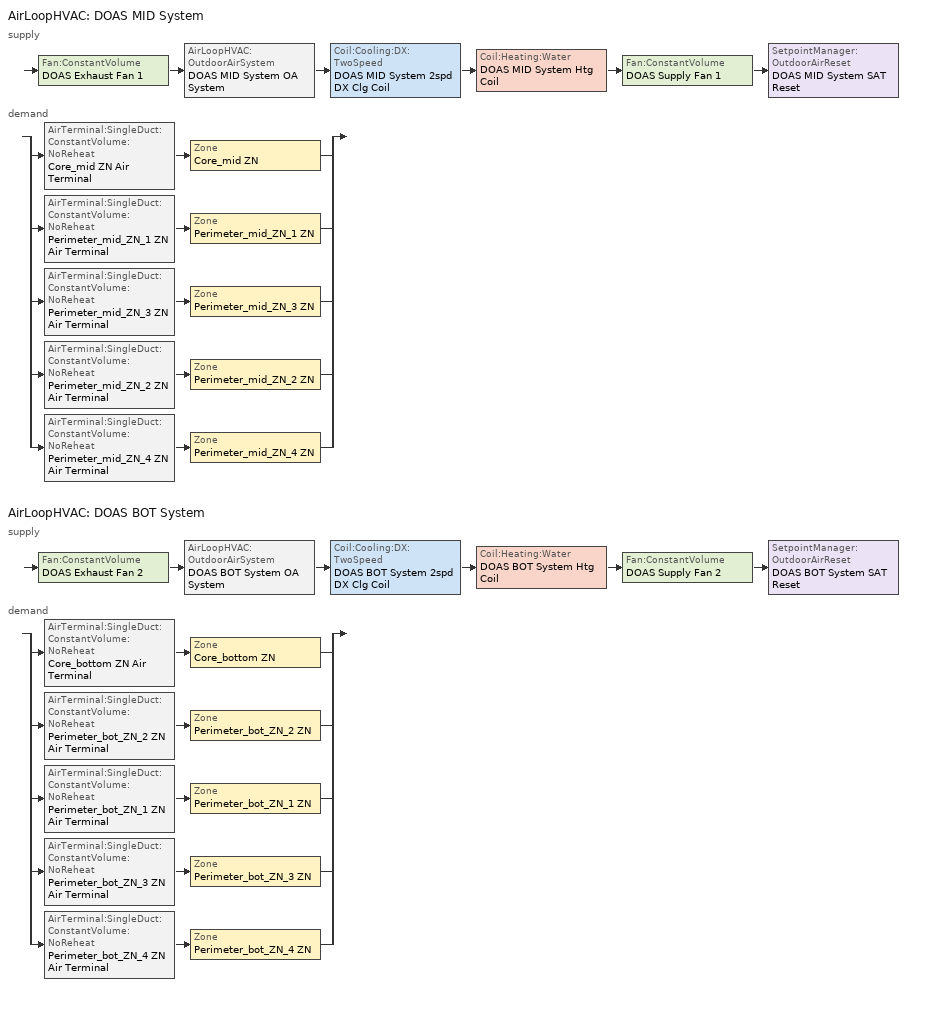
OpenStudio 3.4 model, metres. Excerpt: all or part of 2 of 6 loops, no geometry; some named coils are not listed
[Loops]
AirLoopHVAC 'DOAS MID System'
 supply: Fan:ConstantVolume 'DOAS Exhaust Fan 1' > AirLoopHVAC:OutdoorAirSystem 'DOAS MID System OA System' > Coil:Cooling:DX:TwoSpeed 'DOAS MID System 2spd DX Clg Coil' > Coil:Heating:Water 'DOAS MID System Htg Coil' > Fan:ConstantVolume 'DOAS Supply Fan 1' > SetpointManager:OutdoorAirReset 'DOAS MID System SAT Reset'
 demand: split
  | AirTerminal:SingleDuct:ConstantVolume:NoReheat 'Core_mid ZN Air Terminal' > Zone 'Core_mid ZN'
  | AirTerminal:SingleDuct:ConstantVolume:NoReheat 'Perimeter_mid_ZN_1 ZN Air Terminal' > Zone 'Perimeter_mid_ZN_1 ZN'
  | AirTerminal:SingleDuct:ConstantVolume:NoReheat 'Perimeter_mid_ZN_3 ZN Air Terminal' > Zone 'Perimeter_mid_ZN_3 ZN'
  | AirTerminal:SingleDuct:ConstantVolume:NoReheat 'Perimeter_mid_ZN_2 ZN Air Terminal' > Zone 'Perimeter_mid_ZN_2 ZN'
  | AirTerminal:SingleDuct:ConstantVolume:NoReheat 'Perimeter_mid_ZN_4 ZN Air Terminal' > Zone 'Perimeter_mid_ZN_4 ZN'
AirLoopHVAC 'DOAS BOT System'
 supply: Fan:ConstantVolume 'DOAS Exhaust Fan 2' > AirLoopHVAC:OutdoorAirSystem 'DOAS BOT System OA System' > Coil:Cooling:DX:TwoSpeed 'DOAS BOT System 2spd DX Clg Coil' > Coil:Heating:Water 'DOAS BOT System Htg Coil' > Fan:ConstantVolume 'DOAS Supply Fan 2' > SetpointManager:OutdoorAirReset 'DOAS BOT System SAT Reset'
 demand: split
  | AirTerminal:SingleDuct:ConstantVolume:NoReheat 'Core_bottom ZN Air Terminal' > Zone 'Core_bottom ZN'
  | AirTerminal:SingleDuct:ConstantVolume:NoReheat 'Perimeter_bot_ZN_2 ZN Air Terminal' > Zone 'Perimeter_bot_ZN_2 ZN'
  | AirTerminal:SingleDuct:ConstantVolume:NoReheat 'Perimeter_bot_ZN_1 ZN Air Terminal' > Zone 'Perimeter_bot_ZN_1 ZN'
  | AirTerminal:SingleDuct:ConstantVolume:NoReheat 'Perimeter_bot_ZN_3 ZN Air Terminal' > Zone 'Perimeter_bot_ZN_3 ZN'
  | AirTerminal:SingleDuct:ConstantVolume:NoReheat 'Perimeter_bot_ZN_4 ZN Air Terminal' > Zone 'Perimeter_bot_ZN_4 ZN'
[Sizing:Zone] Zone Cooling Design Supply Air Temperature Input Method=SupplyAirTemperature; Zone Cooling Design Supply Air Temperature {C}=12.7778; Zone Cooling Design Supply Air Temperature Difference {deltaC}=11.11; Zone Heating Design Supply Air Temperature Input Method=SupplyAirTemperature; Zone Heating Design Supply Air Temperature {C}=50; Zone Heating Design Supply Air Temperature Difference {deltaC}=11.11; Zone Cooling Design Supply Air Humidity Ratio {kg-H2O/kg-air}=0.0085; Zone Heating Design Supply Air Humidity Ratio {kg-H2O/kg-air}=0.008; Cooling Design Air Flow Method=DesignDay; Heating Design Air Flow Method=DesignDay; Account for Dedicated Outdoor Air System=Yes; Dedicated Outdoor Air System Control Strategy=NeutralSupplyAir; Dedicated Outdoor Air Low Setpoint Temperature for Design {C}=15.5556; Dedicated Outdoor Air High Setpoint Temperature for Design {C}=21.1111; Design Minimum Zone Ventilation Efficiency=0.6
Core_mid ZN; Perimeter_bot_ZN_1 ZN; Perimeter_bot_ZN_2 ZN; Perimeter_bot_ZN_3 ZN; Perimeter_bot_ZN_4 ZN; Perimeter_mid_ZN_1 ZN; Perimeter_mid_ZN_2 ZN; Perimeter_mid_ZN_3 ZN; Perimeter_mid_ZN_4 ZN
[Zone equipment]
Core_mid ZN: Core_mid ZN WSHP, Core_mid ZN Air Terminal
Perimeter_bot_ZN_1 ZN: Perimeter_bot_ZN_1 ZN WSHP, Perimeter_bot_ZN_1 ZN Air Terminal
Perimeter_bot_ZN_2 ZN: Perimeter_bot_ZN_2 ZN WSHP, Perimeter_bot_ZN_2 ZN Air Terminal
Perimeter_bot_ZN_3 ZN: Perimeter_bot_ZN_3 ZN WSHP, Perimeter_bot_ZN_3 ZN Air Terminal
Perimeter_bot_ZN_4 ZN: Perimeter_bot_ZN_4 ZN WSHP, Perimeter_bot_ZN_4 ZN Air Terminal
Perimeter_mid_ZN_1 ZN: Perimeter_mid_ZN_1 ZN WSHP, Perimeter_mid_ZN_1 ZN Air Terminal
Perimeter_mid_ZN_2 ZN: Perimeter_mid_ZN_2 ZN WSHP, Perimeter_mid_ZN_2 ZN Air Terminal
Perimeter_mid_ZN_3 ZN: Perimeter_mid_ZN_3 ZN WSHP, Perimeter_mid_ZN_3 ZN Air Terminal
Perimeter_mid_ZN_4 ZN: Perimeter_mid_ZN_4 ZN WSHP, Perimeter_mid_ZN_4 ZN Air Terminal
[AirLoopHVAC] Availability Schedule=Always On Discrete; Design Supply Air Flow Rate {m3/s}=autosize; Design Return Air Flow Fraction of Supply Air Flow=1
DOAS MID System; DOAS BOT System
[Sizing:System] Type of Load to Size On=VentilationRequirement; Central Heating Maximum System Air Flow Ratio=1; Preheat Design Temperature {C}=7; Preheat Design Humidity Ratio {kg-H2O/kg-Air}=0.008; Precool Design Temperature {C}=12.8; Precool Design Humidity Ratio {kg-H2O/kg-Air}=0.008; Central Cooling Design Supply Air Temperature {C}=15.5556; Central Heating Design Supply Air Temperature {C}=21.1111; Sizing Option=Coincident; 100% Outdoor Air in Cooling=Yes; 100% Outdoor Air in Heating=Yes; Central Cooling Design Supply Air Humidity Ratio {kg-H2O/kg-Air}=0.0085; Zone Maximum Outdoor Air Fraction=1; Cooling Supply Air Flow Rate Per Floor Area {m3/s-m2}=0.00996765; Cooling Fraction of Autosized Cooling Supply Air Flow Rate=1; Cooling Supply Air Flow Rate Per Unit Cooling Capacity {m3/s-W}=3.94755e-05; Heating Supply Air Flow Rate Per Floor Area {m3/s-m2}=0.00996765; Heating Fraction of Autosized Heating Supply Air Flow Rate=1; Heating Fraction of Autosized Cooling Supply Air Flow Rate=1; Heating Supply Air Flow Rate Per Unit Heating Capacity {m3/s-W}=3.15882e-05; Cooling Design Capacity Method=CoolingDesignCapacity; Cooling Design Capacity {W}=autosize; Cooling Design Capacity Per Floor Area {W/m2}=234.7; Fraction of Autosized Cooling Design Capacity=1; Heating Design Capacity Method=HeatingDesignCapacity; Heating Design Capacity {W}=autosize; Heating Design Capacity Per Floor Area {W/m2}=157; Fraction of Autosized Heating Design Capacity=1; Central Cooling Capacity Control Method=OnOff; Occupant Diversity=autosize
DOAS MID System; DOAS BOT System
[Fan:ConstantVolume] Availability Schedule=Always On Discrete; Fan Total Efficiency=0.58175; Maximum Flow Rate {m3/s}=AutoSize; Motor Efficiency=0.895; Motor In Airstream Fraction=1
Name | Pressure Rise {Pa}
DOAS Supply Fan 1; DOAS Supply Fan 2 | 622.722
DOAS Exhaust Fan 1; DOAS Exhaust Fan 2 | 373.633
[Coil:Cooling:DX:TwoSpeed] Availability Schedule=Always On Discrete; Rated High Speed Total Cooling Capacity {W}=Autosize; Rated High Speed Sensible Heat Ratio=Autosize; Rated High Speed COP {W/W}=3; Rated High Speed Air Flow Rate {m3/s}=Autosize; Unit Internal Static Air Pressure {Pa}=773.3; Rated Low Speed Total Cooling Capacity {W}=Autosize; Rated Low Speed Sensible Heat Ratio=0.69; Rated Low Speed COP {W/W}=3; Condenser Type=AirCooled; Minimum Outdoor Dry-Bulb Temperature for Compressor Operation {C}=-25; High Speed Evaporative Condenser Effectiveness=0; High Speed Evaporative Condenser Air Flow Rate {m3/s}=Autosize; High Speed Evaporative Condenser Pump Rated Power Consumption {W}=Autosize; Low Speed Evaporative Condenser Effectiveness=0; Low Speed Evaporative Condenser Air Flow Rate {m3/s}=Autosize; Low Speed Evaporative Condenser Pump Rated Power Consumption {W}=Autosize; Basin Heater Capacity {W/K}=10; Basin Heater Setpoint Temperature {C}=2
Name | Total Cooling Capacity Function of Temperature Curve | Total Cooling Capacity Function of Flow Fraction Curve | Energy Input Ratio Function of Temperature Curve | Energy Input Ratio Function of Flow Fraction Curve | Part Load Fraction Correlation Curve | Low Speed Total Cooling Capacity Function of Temperature Curve | Low Speed Energy Input Ratio Function of Temperature Curve
DOAS MID System 2spd DX Clg Coil | Curve Biquadratic 5 | Curve Quadratic 4 | Curve Biquadratic 6 | Curve Quadratic 5 | Curve Quadratic 6 | Curve Biquadratic 7 | Curve Biquadratic 8
DOAS BOT System 2spd DX Clg Coil | Curve Biquadratic 9 | Curve Quadratic 7 | Curve Biquadratic 10 | Curve Quadratic 8 | Curve Quadratic 9 | Curve Biquadratic 11 | Curve Biquadratic 12
[Controller:OutdoorAir] Minimum Outdoor Air Flow Rate {m3/s}=autosize; Maximum Outdoor Air Flow Rate {m3/s}=Autosize; Economizer Control Type=NoEconomizer; Economizer Control Action Type=ModulateFlow; Lockout Type=NoLockout; Minimum Limit Type=FixedMinimum; Minimum Fraction of Outdoor Air Schedule=Always On Discrete; High Humidity Control=No; Heat Recovery Bypass Control Type=BypassWhenWithinEconomizerLimits
Name | Controller Mechanical Ventilation
DOAS MID System Outdoor Air Controller | DOAS MID System Mechanical Ventilation Controller
DOAS BOT System Outdoor Air Controller | DOAS BOT System Mechanical Ventilation Controller
[Controller:MechanicalVentilation] Availability Schedule=Always On Discrete; System Outdoor Air Method=ZoneSum
DOAS MID System Mechanical Ventilation Controller; DOAS BOT System Mechanical Ventilation Controller
[AirLoopHVAC:OutdoorAirSystem]
Name | Controller
DOAS MID System OA System | DOAS MID System Outdoor Air Controller
DOAS BOT System OA System | DOAS BOT System Outdoor Air Controller
[SetpointManager:OutdoorAirReset] Control Variable=Temperature; Setpoint at Outdoor Low Temperature {C}=21.1111; Outdoor Low Temperature {C}=12.7778; Setpoint at Outdoor High Temperature {C}=15.5556; Outdoor High Temperature {C}=21.1111
DOAS MID System SAT Reset; DOAS BOT System SAT Reset
[AirTerminal:SingleDuct:ConstantVolume:NoReheat] Availability Schedule=Always On Discrete; Maximum Air Flow Rate {m3/s}=AutoSize
Core_mid ZN Air Terminal; Perimeter_mid_ZN_1 ZN Air Terminal; Perimeter_mid_ZN_3 ZN Air Terminal; Perimeter_mid_ZN_2 ZN Air Terminal; Perimeter_mid_ZN_4 ZN Air Terminal; Core_bottom ZN Air Terminal; Perimeter_bot_ZN_2 ZN Air Terminal; Perimeter_bot_ZN_1 ZN Air Terminal; Perimeter_bot_ZN_3 ZN Air Terminal; Perimeter_bot_ZN_4 ZN Air Terminal
[Schedule:Constant]
Always On Discrete: Value=1
[Curve:Biquadratic] Minimum Value of x=17; Maximum Value of x=22; Minimum Value of y=13; Maximum Value of y=46
Name | Coefficient1 Constant | Coefficient2 x | Coefficient3 x**2 | Coefficient4 y | Coefficient5 y**2 | Coefficient6 x*y
Curve Biquadratic 5; Curve Biquadratic 7; Curve Biquadratic 9; Curve Biquadratic 11 | 0.42415 | 0.04426 | -0.00042 | 0.00333 | -8e-05 | -0.00021
Curve Biquadratic 6; Curve Biquadratic 8; Curve Biquadratic 10; Curve Biquadratic 12 | 1.23649 | -0.02431 | 0.00057 | -0.01434 | 0.00063 | -0.00038
[Curve:Quadratic]
Name | Coefficient1 Constant | Coefficient2 x | Coefficient3 x**2 | Minimum Value of x | Maximum Value of x
Curve Quadratic 4; Curve Quadratic 7 | 0.77136 | 0.34053 | -0.11088 | 0.75918 | 1.13877
Curve Quadratic 5; Curve Quadratic 8 | 1.2055 | -0.32953 | 0.12308 | 0.75918 | 1.13877
Curve Quadratic 6; Curve Quadratic 9 | 0.771 | 0.229 | 0 | 0 | 1
